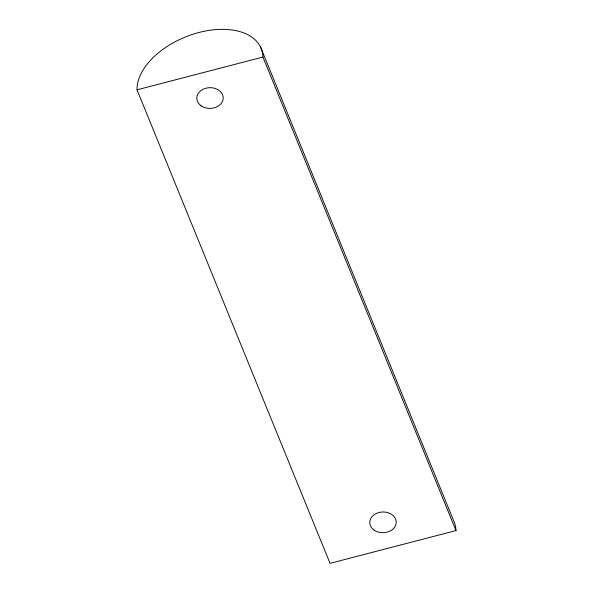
<?xml version="1.0" encoding="UTF-8"?>
<svg xmlns="http://www.w3.org/2000/svg" width="593" height="593" viewBox="0 0 593 593"><rect width="100%" height="100%" fill="white"/><g stroke="black" fill="none" stroke-linecap="round" stroke-linejoin="round"><path stroke-width="0.89" d="M137.02 89.825L262.944 57.061L455.98 530.579L330.056 563.35L137.02 89.825A66.09 39.279 -22.2 0 1 198.907 32.496A66.09 39.279 -22.2 0 1 262.944 57.061M260.52 47.017L453.556 520.543A66.09 39.279 -22.2 0 1 455.98 530.579M201.116 105.813A13.216 10.37 -1.5 0 0 222.924 100.135A13.216 10.37 -1.5 0 0 206.001 88.209A13.216 10.37 -1.5 0 0 201.116 105.813M374.087 530.112A13.216 10.37 -1.5 0 0 395.902 524.442A13.216 10.37 -1.5 0 0 378.971 512.508A13.216 10.37 -1.5 0 0 374.087 530.112"/></g></svg>
